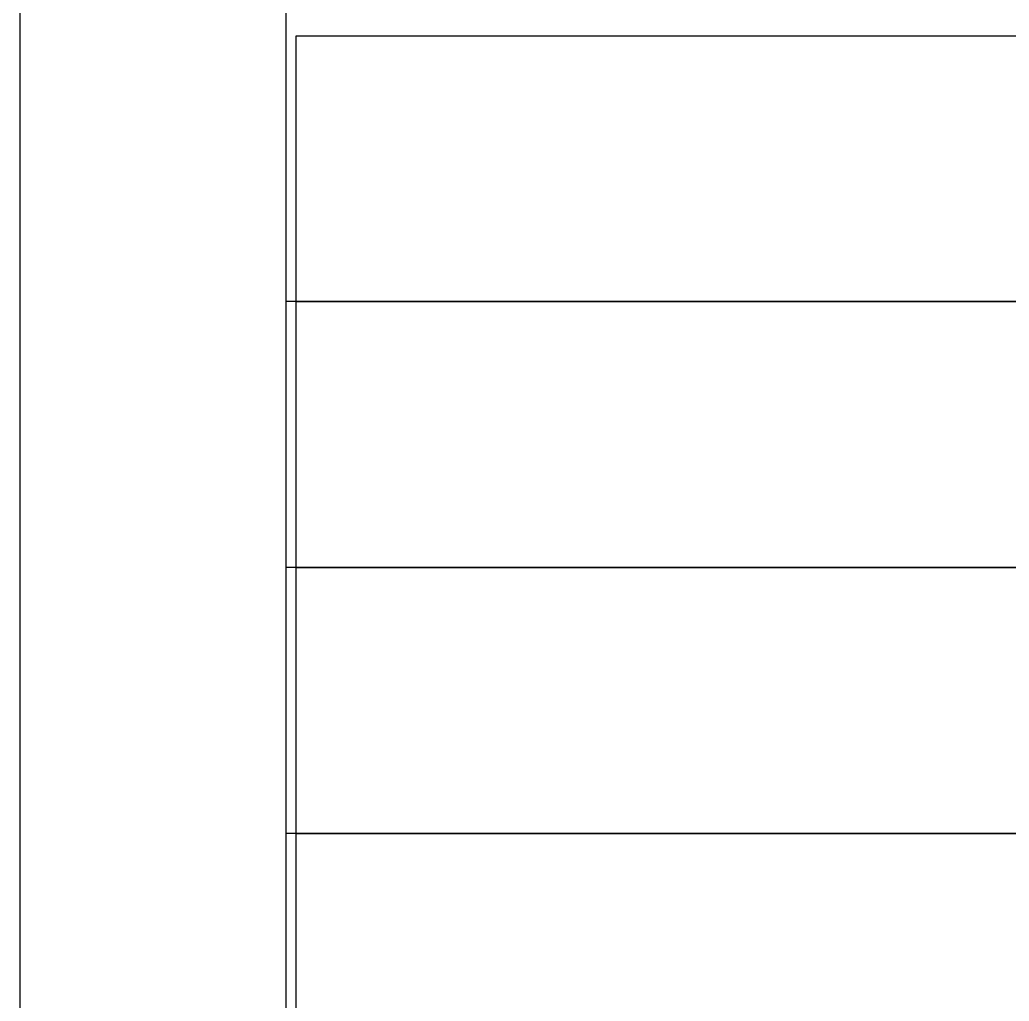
# Model space of a CAD drawing. Extents: x -19 to 297, y 0 to 420.
# Drawn here: x 99.916 to 101.777, y 240.453 to 242.298 of the extents above; entities that cross this region are included whole.
import ezdxf

# ---------------------------------------------------------------- set-up
doc = ezdxf.new("R2010")
doc.units = 0
doc.header["$MEASUREMENT"] = 0
doc.linetypes.add('K5LT_BASIC', pattern=[0])
doc.layers.add('Системный слой', color=7, linetype='Continuous')

# ---------------------------------------------------------------- blocks, each defined once
blk = doc.blocks.new('*U')
at = {"layer": 'Системный слой', "color": 5, "linetype": 'K5LT_BASIC'}
for p, q in [((100.436, 241.7684), (100.436, 242.2684)), ((100.436, 242.2684), (107.9166, 242.2684)), ((100.436, 241.2684), (100.436, 241.7684)), ((100.436, 241.7684), (107.9166, 241.7684)), ((107.9166, 241.7684), (100.436, 241.7684)), ((100.436, 240.7684), (100.436, 241.2684)), ((100.436, 241.2684), (107.9166, 241.2684)), ((107.9166, 241.2684), (100.436, 241.2684)), ((100.436, 240.2684), (100.436, 240.7684)), ((100.436, 240.7684), (107.9166, 240.7684)), ((107.9166, 240.7684), (100.436, 240.7684))]:
    blk.add_line(p, q, dxfattribs=at)

msp = doc.modelspace()

# ---------------------------------------------------------------- linework, layer by layer
at = {"layer": 'Системный слой', "color": 5, "linetype": 'K5LT_BASIC'}
for p, q in [((99.9163, 248.2688), (99.9163, 236.7688)), ((100.4167, 248.2688), (100.4167, 236.7688)), ((99.9163, 242.3282), (99.9163, 236.7688)), ((107.9166, 241.7684), (100.4167, 241.7684)), ((107.9166, 241.2684), (100.4167, 241.2684)), ((107.9166, 240.7684), (100.4167, 240.7684))]:
    msp.add_line(p, q, dxfattribs=at)

# ---------------------------------------------------------------- block references
at = {"layer": 'Системный слой'}
msp.add_blockref('*U', (0, 0), dxfattribs=at)
msp.add_blockref('*U', (0, 0), dxfattribs=at)
msp.add_blockref('*U', (0, 0), dxfattribs=at)
msp.add_blockref('*U', (0, 0), dxfattribs=at)
msp.add_blockref('*U', (0, 0), dxfattribs=at)
msp.add_blockref('*U', (0, 0), dxfattribs=at)
msp.add_blockref('*U', (0, 0), dxfattribs=at)
msp.add_blockref('*U', (0, 0), dxfattribs=at)
msp.add_blockref('*U', (0, 0), dxfattribs=at)
msp.add_blockref('*U', (0, 0), dxfattribs=at)
msp.add_blockref('*U', (0, 0), dxfattribs=at)
msp.add_blockref('*U', (0, 0), dxfattribs=at)
msp.add_blockref('*U', (0, 0), dxfattribs=at)
msp.add_blockref('*U', (0, 0), dxfattribs=at)
msp.add_blockref('*U', (0, 0), dxfattribs=at)
msp.add_blockref('*U', (0, 0), dxfattribs=at)
msp.add_blockref('*U', (0, 0), dxfattribs=at)
msp.add_blockref('*U', (0, 0), dxfattribs=at)
msp.add_blockref('*U', (0, 0), dxfattribs=at)
msp.add_blockref('*U', (0, 0), dxfattribs=at)
msp.add_blockref('*U', (0, 0), dxfattribs=at)
msp.add_blockref('*U', (0, 0), dxfattribs=at)
msp.add_blockref('*U', (0, 0), dxfattribs=at)
msp.add_blockref('*U', (0, 0), dxfattribs=at)
msp.add_blockref('*U', (0, 0), dxfattribs=at)
msp.add_blockref('*U', (0, 0), dxfattribs=at)
msp.add_blockref('*U', (0, 0), dxfattribs=at)
msp.add_blockref('*U', (0, 0), dxfattribs=at)
msp.add_blockref('*U', (0, 0), dxfattribs=at)
msp.add_blockref('*U', (0, 0), dxfattribs=at)
msp.add_blockref('*U', (0, 0), dxfattribs=at)
msp.add_blockref('*U', (0, 0), dxfattribs=at)
msp.add_blockref('*U', (0, 0), dxfattribs=at)
msp.add_blockref('*U', (0, 0), dxfattribs=at)
msp.add_blockref('*U', (0, 0), dxfattribs=at)
msp.add_blockref('*U', (0, 0), dxfattribs=at)
msp.add_blockref('*U', (0, 0), dxfattribs=at)
msp.add_blockref('*U', (0, 0), dxfattribs=at)
msp.add_blockref('*U', (0, 0), dxfattribs=at)
msp.add_blockref('*U', (0, 0), dxfattribs=at)
msp.add_blockref('*U', (0, 0), dxfattribs=at)
msp.add_blockref('*U', (0, 0), dxfattribs=at)
msp.add_blockref('*U', (0, 0), dxfattribs=at)
msp.add_blockref('*U', (0, 0), dxfattribs=at)
msp.add_blockref('*U', (0, 0), dxfattribs=at)
msp.add_blockref('*U', (0, 0), dxfattribs=at)
msp.add_blockref('*U', (0, 0), dxfattribs=at)
msp.add_blockref('*U', (0, 0), dxfattribs=at)
msp.add_blockref('*U', (0, 0), dxfattribs=at)
msp.add_blockref('*U', (0, 0), dxfattribs=at)
msp.add_blockref('*U', (0, 0), dxfattribs=at)
msp.add_blockref('*U', (0, 0), dxfattribs=at)
msp.add_blockref('*U', (0, 0), dxfattribs=at)
msp.add_blockref('*U', (0, 0), dxfattribs=at)
msp.add_blockref('*U', (0, 0), dxfattribs=at)
msp.add_blockref('*U', (0, 0), dxfattribs=at)
msp.add_blockref('*U', (0, 0), dxfattribs=at)
msp.add_blockref('*U', (0, 0), dxfattribs=at)
msp.add_blockref('*U', (0, 0), dxfattribs=at)
msp.add_blockref('*U', (0, 0), dxfattribs=at)
msp.add_blockref('*U', (0, 0), dxfattribs=at)
msp.add_blockref('*U', (0, 0), dxfattribs=at)
msp.add_blockref('*U', (0, 0), dxfattribs=at)
msp.add_blockref('*U', (0, 0), dxfattribs=at)
msp.add_blockref('*U', (0, 0), dxfattribs=at)
msp.add_blockref('*U', (0, 0), dxfattribs=at)
msp.add_blockref('*U', (0, 0), dxfattribs=at)
msp.add_blockref('*U', (0, 0), dxfattribs=at)
msp.add_blockref('*U', (0, 0), dxfattribs=at)
msp.add_blockref('*U', (0, 0), dxfattribs=at)
msp.add_blockref('*U', (0, 0), dxfattribs=at)
msp.add_blockref('*U', (0, 0), dxfattribs=at)
msp.add_blockref('*U', (0, 0), dxfattribs=at)
msp.add_blockref('*U', (0, 0), dxfattribs=at)
msp.add_blockref('*U', (0, 0), dxfattribs=at)
msp.add_blockref('*U', (0, 0), dxfattribs=at)
msp.add_blockref('*U', (0, 0), dxfattribs=at)
msp.add_blockref('*U', (0, 0), dxfattribs=at)
msp.add_blockref('*U', (0, 0), dxfattribs=at)
msp.add_blockref('*U', (0, 0), dxfattribs=at)
msp.add_blockref('*U', (0, 0), dxfattribs=at)
msp.add_blockref('*U', (0, 0), dxfattribs=at)
msp.add_blockref('*U', (0, 0), dxfattribs=at)
msp.add_blockref('*U', (0, 0), dxfattribs=at)
msp.add_blockref('*U', (0, 0), dxfattribs=at)
msp.add_blockref('*U', (0, 0), dxfattribs=at)
msp.add_blockref('*U', (0, 0), dxfattribs=at)
msp.add_blockref('*U', (0, 0), dxfattribs=at)
msp.add_blockref('*U', (0, 0), dxfattribs=at)
msp.add_blockref('*U', (0, 0), dxfattribs=at)
msp.add_blockref('*U', (0, 0), dxfattribs=at)
msp.add_blockref('*U', (0, 0), dxfattribs=at)
msp.add_blockref('*U', (0, 0), dxfattribs=at)
msp.add_blockref('*U', (0, 0), dxfattribs=at)
msp.add_blockref('*U', (0, 0), dxfattribs=at)
msp.add_blockref('*U', (0, 0), dxfattribs=at)
msp.add_blockref('*U', (0, 0), dxfattribs=at)
msp.add_blockref('*U', (0, 0), dxfattribs=at)
msp.add_blockref('*U', (0, 0), dxfattribs=at)
msp.add_blockref('*U', (0, 0), dxfattribs=at)
msp.add_blockref('*U', (0, 0), dxfattribs=at)
msp.add_blockref('*U', (0, 0), dxfattribs=at)
msp.add_blockref('*U', (0, 0), dxfattribs=at)
msp.add_blockref('*U', (0, 0), dxfattribs=at)
msp.add_blockref('*U', (0, 0), dxfattribs=at)
msp.add_blockref('*U', (0, 0), dxfattribs=at)
msp.add_blockref('*U', (0, 0), dxfattribs=at)
msp.add_blockref('*U', (0, 0), dxfattribs=at)
msp.add_blockref('*U', (0, 0), dxfattribs=at)
msp.add_blockref('*U', (0, 0), dxfattribs=at)
msp.add_blockref('*U', (0, 0), dxfattribs=at)
msp.add_blockref('*U', (0, 0), dxfattribs=at)
msp.add_blockref('*U', (0, 0), dxfattribs=at)
msp.add_blockref('*U', (0, 0), dxfattribs=at)
msp.add_blockref('*U', (0, 0), dxfattribs=at)
msp.add_blockref('*U', (0, 0), dxfattribs=at)
msp.add_blockref('*U', (0, 0), dxfattribs=at)
msp.add_blockref('*U', (0, 0), dxfattribs=at)
msp.add_blockref('*U', (0, 0), dxfattribs=at)
msp.add_blockref('*U', (0, 0), dxfattribs=at)
msp.add_blockref('*U', (0, 0), dxfattribs=at)
msp.add_blockref('*U', (0, 0), dxfattribs=at)
msp.add_blockref('*U', (0, 0), dxfattribs=at)
msp.add_blockref('*U', (0, 0), dxfattribs=at)
msp.add_blockref('*U', (0, 0), dxfattribs=at)
msp.add_blockref('*U', (0, 0), dxfattribs=at)
msp.add_blockref('*U', (0, 0), dxfattribs=at)
msp.add_blockref('*U', (0, 0), dxfattribs=at)
msp.add_blockref('*U', (0, 0), dxfattribs=at)
msp.add_blockref('*U', (0, 0), dxfattribs=at)
msp.add_blockref('*U', (0, 0), dxfattribs=at)
msp.add_blockref('*U', (0, 0), dxfattribs=at)
msp.add_blockref('*U', (0, 0), dxfattribs=at)
msp.add_blockref('*U', (0, 0), dxfattribs=at)
msp.add_blockref('*U', (0, 0), dxfattribs=at)
msp.add_blockref('*U', (0, 0), dxfattribs=at)
msp.add_blockref('*U', (0, 0), dxfattribs=at)
msp.add_blockref('*U', (0, 0), dxfattribs=at)
msp.add_blockref('*U', (0, 0), dxfattribs=at)
msp.add_blockref('*U', (0, 0), dxfattribs=at)
msp.add_blockref('*U', (0, 0), dxfattribs=at)
msp.add_blockref('*U', (0, 0), dxfattribs=at)
msp.add_blockref('*U', (0, 0), dxfattribs=at)
msp.add_blockref('*U', (0, 0), dxfattribs=at)
msp.add_blockref('*U', (0, 0), dxfattribs=at)
msp.add_blockref('*U', (0, 0), dxfattribs=at)
msp.add_blockref('*U', (0, 0), dxfattribs=at)
msp.add_blockref('*U', (0, 0), dxfattribs=at)
msp.add_blockref('*U', (0, 0), dxfattribs=at)
msp.add_blockref('*U', (0, 0), dxfattribs=at)
msp.add_blockref('*U', (0, 0), dxfattribs=at)
msp.add_blockref('*U', (0, 0), dxfattribs=at)
msp.add_blockref('*U', (0, 0), dxfattribs=at)
msp.add_blockref('*U', (0, 0), dxfattribs=at)
msp.add_blockref('*U', (0, 0), dxfattribs=at)
msp.add_blockref('*U', (0, 0), dxfattribs=at)
msp.add_blockref('*U', (0, 0), dxfattribs=at)
msp.add_blockref('*U', (0, 0), dxfattribs=at)
msp.add_blockref('*U', (0, 0), dxfattribs=at)
msp.add_blockref('*U', (0, 0), dxfattribs=at)
msp.add_blockref('*U', (0, 0), dxfattribs=at)
msp.add_blockref('*U', (0, 0), dxfattribs=at)
msp.add_blockref('*U', (0, 0), dxfattribs=at)
msp.add_blockref('*U', (0, 0), dxfattribs=at)
msp.add_blockref('*U', (0, 0), dxfattribs=at)
msp.add_blockref('*U', (0, 0), dxfattribs=at)
msp.add_blockref('*U', (0, 0), dxfattribs=at)
msp.add_blockref('*U', (0, 0), dxfattribs=at)
msp.add_blockref('*U', (0, 0), dxfattribs=at)
msp.add_blockref('*U', (0, 0), dxfattribs=at)
msp.add_blockref('*U', (0, 0), dxfattribs=at)
msp.add_blockref('*U', (0, 0), dxfattribs=at)
msp.add_blockref('*U', (0, 0), dxfattribs=at)
msp.add_blockref('*U', (0, 0), dxfattribs=at)
msp.add_blockref('*U', (0, 0), dxfattribs=at)
msp.add_blockref('*U', (0, 0), dxfattribs=at)
msp.add_blockref('*U', (0, 0), dxfattribs=at)
msp.add_blockref('*U', (0, 0), dxfattribs=at)
msp.add_blockref('*U', (0, 0), dxfattribs=at)
msp.add_blockref('*U', (0, 0), dxfattribs=at)
msp.add_blockref('*U', (0, 0), dxfattribs=at)
msp.add_blockref('*U', (0, 0), dxfattribs=at)
msp.add_blockref('*U', (0, 0), dxfattribs=at)
msp.add_blockref('*U', (0, 0), dxfattribs=at)
msp.add_blockref('*U', (0, 0), dxfattribs=at)
msp.add_blockref('*U', (0, 0), dxfattribs=at)
msp.add_blockref('*U', (0, 0), dxfattribs=at)
msp.add_blockref('*U', (0, 0), dxfattribs=at)
msp.add_blockref('*U', (0, 0), dxfattribs=at)
msp.add_blockref('*U', (0, 0), dxfattribs=at)
msp.add_blockref('*U', (0, 0), dxfattribs=at)
msp.add_blockref('*U', (0, 0), dxfattribs=at)
msp.add_blockref('*U', (0, 0), dxfattribs=at)
msp.add_blockref('*U', (0, 0), dxfattribs=at)
msp.add_blockref('*U', (0, 0), dxfattribs=at)
msp.add_blockref('*U', (0, 0), dxfattribs=at)
msp.add_blockref('*U', (0, 0), dxfattribs=at)
msp.add_blockref('*U', (0, 0), dxfattribs=at)
msp.add_blockref('*U', (0, 0), dxfattribs=at)
msp.add_blockref('*U', (0, 0), dxfattribs=at)
msp.add_blockref('*U', (0, 0), dxfattribs=at)
msp.add_blockref('*U', (0, 0), dxfattribs=at)
msp.add_blockref('*U', (0, 0), dxfattribs=at)
msp.add_blockref('*U', (0, 0), dxfattribs=at)
msp.add_blockref('*U', (0, 0), dxfattribs=at)
msp.add_blockref('*U', (0, 0), dxfattribs=at)
msp.add_blockref('*U', (0, 0), dxfattribs=at)
msp.add_blockref('*U', (0, 0), dxfattribs=at)
msp.add_blockref('*U', (0, 0), dxfattribs=at)
msp.add_blockref('*U', (0, 0), dxfattribs=at)
msp.add_blockref('*U', (0, 0), dxfattribs=at)
msp.add_blockref('*U', (0, 0), dxfattribs=at)
msp.add_blockref('*U', (0, 0), dxfattribs=at)
msp.add_blockref('*U', (0, 0), dxfattribs=at)
msp.add_blockref('*U', (0, 0), dxfattribs=at)
msp.add_blockref('*U', (0, 0), dxfattribs=at)
msp.add_blockref('*U', (0, 0), dxfattribs=at)
msp.add_blockref('*U', (0, 0), dxfattribs=at)
msp.add_blockref('*U', (0, 0), dxfattribs=at)
msp.add_blockref('*U', (0, 0), dxfattribs=at)
msp.add_blockref('*U', (0, 0), dxfattribs=at)
msp.add_blockref('*U', (0, 0), dxfattribs=at)
msp.add_blockref('*U', (0, 0), dxfattribs=at)
msp.add_blockref('*U', (0, 0), dxfattribs=at)
msp.add_blockref('*U', (0, 0), dxfattribs=at)
msp.add_blockref('*U', (0, 0), dxfattribs=at)
msp.add_blockref('*U', (0, 0), dxfattribs=at)
msp.add_blockref('*U', (0, 0), dxfattribs=at)
msp.add_blockref('*U', (0, 0), dxfattribs=at)
msp.add_blockref('*U', (0, 0), dxfattribs=at)
msp.add_blockref('*U', (0, 0), dxfattribs=at)
msp.add_blockref('*U', (0, 0), dxfattribs=at)
msp.add_blockref('*U', (0, 0), dxfattribs=at)
msp.add_blockref('*U', (0, 0), dxfattribs=at)
msp.add_blockref('*U', (0, 0), dxfattribs=at)
msp.add_blockref('*U', (0, 0), dxfattribs=at)
msp.add_blockref('*U', (0, 0), dxfattribs=at)
msp.add_blockref('*U', (0, 0), dxfattribs=at)
msp.add_blockref('*U', (0, 0), dxfattribs=at)
msp.add_blockref('*U', (0, 0), dxfattribs=at)
msp.add_blockref('*U', (0, 0), dxfattribs=at)
msp.add_blockref('*U', (0, 0), dxfattribs=at)
msp.add_blockref('*U', (0, 0), dxfattribs=at)
msp.add_blockref('*U', (0, 0), dxfattribs=at)
msp.add_blockref('*U', (0, 0), dxfattribs=at)
msp.add_blockref('*U', (0, 0), dxfattribs=at)
msp.add_blockref('*U', (0, 0), dxfattribs=at)
msp.add_blockref('*U', (0, 0), dxfattribs=at)
msp.add_blockref('*U', (0, 0), dxfattribs=at)
msp.add_blockref('*U', (0, 0), dxfattribs=at)
msp.add_blockref('*U', (0, 0), dxfattribs=at)
msp.add_blockref('*U', (0, 0), dxfattribs=at)
msp.add_blockref('*U', (0, 0), dxfattribs=at)
msp.add_blockref('*U', (0, 0), dxfattribs=at)
msp.add_blockref('*U', (0, 0), dxfattribs=at)
msp.add_blockref('*U', (0, 0), dxfattribs=at)
msp.add_blockref('*U', (0, 0), dxfattribs=at)
msp.add_blockref('*U', (0, 0), dxfattribs=at)
msp.add_blockref('*U', (0, 0), dxfattribs=at)
msp.add_blockref('*U', (0, 0), dxfattribs=at)
msp.add_blockref('*U', (0, 0), dxfattribs=at)
msp.add_blockref('*U', (0, 0), dxfattribs=at)
msp.add_blockref('*U', (0, 0), dxfattribs=at)
msp.add_blockref('*U', (0, 0), dxfattribs=at)
msp.add_blockref('*U', (0, 0), dxfattribs=at)
msp.add_blockref('*U', (0, 0), dxfattribs=at)
msp.add_blockref('*U', (0, 0), dxfattribs=at)
msp.add_blockref('*U', (0, 0), dxfattribs=at)
msp.add_blockref('*U', (0, 0), dxfattribs=at)
msp.add_blockref('*U', (0, 0), dxfattribs=at)
msp.add_blockref('*U', (0, 0), dxfattribs=at)
msp.add_blockref('*U', (0, 0), dxfattribs=at)
msp.add_blockref('*U', (0, 0), dxfattribs=at)
msp.add_blockref('*U', (0, 0), dxfattribs=at)
msp.add_blockref('*U', (0, 0), dxfattribs=at)
msp.add_blockref('*U', (0, 0), dxfattribs=at)
msp.add_blockref('*U', (0, 0), dxfattribs=at)
msp.add_blockref('*U', (0, 0), dxfattribs=at)
msp.add_blockref('*U', (0, 0), dxfattribs=at)
msp.add_blockref('*U', (0, 0), dxfattribs=at)
msp.add_blockref('*U', (0, 0), dxfattribs=at)
msp.add_blockref('*U', (0, 0), dxfattribs=at)
msp.add_blockref('*U', (0, 0), dxfattribs=at)
msp.add_blockref('*U', (0, 0), dxfattribs=at)
msp.add_blockref('*U', (0, 0), dxfattribs=at)
msp.add_blockref('*U', (0, 0), dxfattribs=at)
msp.add_blockref('*U', (0, 0), dxfattribs=at)
msp.add_blockref('*U', (0, 0), dxfattribs=at)
msp.add_blockref('*U', (0, 0), dxfattribs=at)
msp.add_blockref('*U', (0, 0), dxfattribs=at)
msp.add_blockref('*U', (0, 0), dxfattribs=at)
msp.add_blockref('*U', (0, 0), dxfattribs=at)
msp.add_blockref('*U', (0, 0), dxfattribs=at)
msp.add_blockref('*U', (0, 0), dxfattribs=at)
msp.add_blockref('*U', (0, 0), dxfattribs=at)
msp.add_blockref('*U', (0, 0), dxfattribs=at)
msp.add_blockref('*U', (0, 0), dxfattribs=at)
msp.add_blockref('*U', (0, 0), dxfattribs=at)
msp.add_blockref('*U', (0, 0), dxfattribs=at)
msp.add_blockref('*U', (0, 0), dxfattribs=at)
msp.add_blockref('*U', (0, 0), dxfattribs=at)
msp.add_blockref('*U', (0, 0), dxfattribs=at)
msp.add_blockref('*U', (0, 0), dxfattribs=at)
msp.add_blockref('*U', (0, 0), dxfattribs=at)
msp.add_blockref('*U', (0, 0), dxfattribs=at)
msp.add_blockref('*U', (0, 0), dxfattribs=at)
msp.add_blockref('*U', (0, 0), dxfattribs=at)
msp.add_blockref('*U', (0, 0), dxfattribs=at)
msp.add_blockref('*U', (0, 0), dxfattribs=at)
msp.add_blockref('*U', (0, 0), dxfattribs=at)
msp.add_blockref('*U', (0, 0), dxfattribs=at)
msp.add_blockref('*U', (0, 0), dxfattribs=at)
msp.add_blockref('*U', (0, 0), dxfattribs=at)
msp.add_blockref('*U', (0, 0), dxfattribs=at)
msp.add_blockref('*U', (0, 0), dxfattribs=at)
msp.add_blockref('*U', (0, 0), dxfattribs=at)
msp.add_blockref('*U', (0, 0), dxfattribs=at)
msp.add_blockref('*U', (0, 0), dxfattribs=at)
msp.add_blockref('*U', (0, 0), dxfattribs=at)
msp.add_blockref('*U', (0, 0), dxfattribs=at)
msp.add_blockref('*U', (0, 0), dxfattribs=at)
msp.add_blockref('*U', (0, 0), dxfattribs=at)
msp.add_blockref('*U', (0, 0), dxfattribs=at)
msp.add_blockref('*U', (0, 0), dxfattribs=at)
msp.add_blockref('*U', (0, 0), dxfattribs=at)
msp.add_blockref('*U', (0, 0), dxfattribs=at)
msp.add_blockref('*U', (0, 0), dxfattribs=at)
msp.add_blockref('*U', (0, 0), dxfattribs=at)
msp.add_blockref('*U', (0, 0), dxfattribs=at)
msp.add_blockref('*U', (0, 0), dxfattribs=at)
msp.add_blockref('*U', (0, 0), dxfattribs=at)
msp.add_blockref('*U', (0, 0), dxfattribs=at)
msp.add_blockref('*U', (0, 0), dxfattribs=at)
msp.add_blockref('*U', (0, 0), dxfattribs=at)
msp.add_blockref('*U', (0, 0), dxfattribs=at)
msp.add_blockref('*U', (0, 0), dxfattribs=at)
msp.add_blockref('*U', (0, 0), dxfattribs=at)
msp.add_blockref('*U', (0, 0), dxfattribs=at)
msp.add_blockref('*U', (0, 0), dxfattribs=at)
msp.add_blockref('*U', (0, 0), dxfattribs=at)
msp.add_blockref('*U', (0, 0), dxfattribs=at)
msp.add_blockref('*U', (0, 0), dxfattribs=at)
msp.add_blockref('*U', (0, 0), dxfattribs=at)
msp.add_blockref('*U', (0, 0), dxfattribs=at)
msp.add_blockref('*U', (0, 0), dxfattribs=at)
msp.add_blockref('*U', (0, 0), dxfattribs=at)
msp.add_blockref('*U', (0, 0), dxfattribs=at)
msp.add_blockref('*U', (0, 0), dxfattribs=at)
msp.add_blockref('*U', (0, 0), dxfattribs=at)
msp.add_blockref('*U', (0, 0), dxfattribs=at)
msp.add_blockref('*U', (0, 0), dxfattribs=at)
msp.add_blockref('*U', (0, 0), dxfattribs=at)
msp.add_blockref('*U', (0, 0), dxfattribs=at)
msp.add_blockref('*U', (0, 0), dxfattribs=at)
msp.add_blockref('*U', (0, 0), dxfattribs=at)
msp.add_blockref('*U', (0, 0), dxfattribs=at)
msp.add_blockref('*U', (0, 0), dxfattribs=at)
msp.add_blockref('*U', (0, 0), dxfattribs=at)
msp.add_blockref('*U', (0, 0), dxfattribs=at)
msp.add_blockref('*U', (0, 0), dxfattribs=at)
msp.add_blockref('*U', (0, 0), dxfattribs=at)
msp.add_blockref('*U', (0, 0), dxfattribs=at)
msp.add_blockref('*U', (0, 0), dxfattribs=at)
msp.add_blockref('*U', (0, 0), dxfattribs=at)
msp.add_blockref('*U', (0, 0), dxfattribs=at)
msp.add_blockref('*U', (0, 0), dxfattribs=at)
msp.add_blockref('*U', (0, 0), dxfattribs=at)
msp.add_blockref('*U', (0, 0), dxfattribs=at)
msp.add_blockref('*U', (0, 0), dxfattribs=at)
msp.add_blockref('*U', (0, 0), dxfattribs=at)
msp.add_blockref('*U', (0, 0), dxfattribs=at)
msp.add_blockref('*U', (0, 0), dxfattribs=at)
msp.add_blockref('*U', (0, 0), dxfattribs=at)
msp.add_blockref('*U', (0, 0), dxfattribs=at)
msp.add_blockref('*U', (0, 0), dxfattribs=at)
msp.add_blockref('*U', (0, 0), dxfattribs=at)
msp.add_blockref('*U', (0, 0), dxfattribs=at)
msp.add_blockref('*U', (0, 0), dxfattribs=at)
msp.add_blockref('*U', (0, 0), dxfattribs=at)
msp.add_blockref('*U', (0, 0), dxfattribs=at)
msp.add_blockref('*U', (0, 0), dxfattribs=at)
msp.add_blockref('*U', (0, 0), dxfattribs=at)
msp.add_blockref('*U', (0, 0), dxfattribs=at)
msp.add_blockref('*U', (0, 0), dxfattribs=at)
msp.add_blockref('*U', (0, 0), dxfattribs=at)
msp.add_blockref('*U', (0, 0), dxfattribs=at)
msp.add_blockref('*U', (0, 0), dxfattribs=at)
msp.add_blockref('*U', (0, 0), dxfattribs=at)
msp.add_blockref('*U', (0, 0), dxfattribs=at)
msp.add_blockref('*U', (0, 0), dxfattribs=at)
msp.add_blockref('*U', (0, 0), dxfattribs=at)
msp.add_blockref('*U', (0, 0), dxfattribs=at)
msp.add_blockref('*U', (0, 0), dxfattribs=at)
msp.add_blockref('*U', (0, 0), dxfattribs=at)
msp.add_blockref('*U', (0, 0), dxfattribs=at)
msp.add_blockref('*U', (0, 0), dxfattribs=at)
msp.add_blockref('*U', (0, 0), dxfattribs=at)
msp.add_blockref('*U', (0, 0), dxfattribs=at)
msp.add_blockref('*U', (0, 0), dxfattribs=at)
msp.add_blockref('*U', (0, 0), dxfattribs=at)
msp.add_blockref('*U', (0, 0), dxfattribs=at)
msp.add_blockref('*U', (0, 0), dxfattribs=at)
msp.add_blockref('*U', (0, 0), dxfattribs=at)
msp.add_blockref('*U', (0, 0), dxfattribs=at)
msp.add_blockref('*U', (0, 0), dxfattribs=at)
msp.add_blockref('*U', (0, 0), dxfattribs=at)
msp.add_blockref('*U', (0, 0), dxfattribs=at)
msp.add_blockref('*U', (0, 0), dxfattribs=at)
msp.add_blockref('*U', (0, 0), dxfattribs=at)
msp.add_blockref('*U', (0, 0), dxfattribs=at)
msp.add_blockref('*U', (0, 0), dxfattribs=at)
msp.add_blockref('*U', (0, 0), dxfattribs=at)
msp.add_blockref('*U', (0, 0), dxfattribs=at)
msp.add_blockref('*U', (0, 0), dxfattribs=at)
msp.add_blockref('*U', (0, 0), dxfattribs=at)
msp.add_blockref('*U', (0, 0), dxfattribs=at)
msp.add_blockref('*U', (0, 0), dxfattribs=at)
msp.add_blockref('*U', (0, 0), dxfattribs=at)
msp.add_blockref('*U', (0, 0), dxfattribs=at)
msp.add_blockref('*U', (0, 0), dxfattribs=at)
msp.add_blockref('*U', (0, 0), dxfattribs=at)
msp.add_blockref('*U', (0, 0), dxfattribs=at)
msp.add_blockref('*U', (0, 0), dxfattribs=at)
msp.add_blockref('*U', (0, 0), dxfattribs=at)
msp.add_blockref('*U', (0, 0), dxfattribs=at)
msp.add_blockref('*U', (0, 0), dxfattribs=at)
msp.add_blockref('*U', (0, 0), dxfattribs=at)
msp.add_blockref('*U', (0, 0), dxfattribs=at)
msp.add_blockref('*U', (0, 0), dxfattribs=at)
msp.add_blockref('*U', (0, 0), dxfattribs=at)
msp.add_blockref('*U', (0, 0), dxfattribs=at)
msp.add_blockref('*U', (0, 0), dxfattribs=at)
msp.add_blockref('*U', (0, 0), dxfattribs=at)
msp.add_blockref('*U', (0, 0), dxfattribs=at)
msp.add_blockref('*U', (0, 0), dxfattribs=at)
msp.add_blockref('*U', (0, 0), dxfattribs=at)
msp.add_blockref('*U', (0, 0), dxfattribs=at)
msp.add_blockref('*U', (0, 0), dxfattribs=at)
msp.add_blockref('*U', (0, 0), dxfattribs=at)
msp.add_blockref('*U', (0, 0), dxfattribs=at)
msp.add_blockref('*U', (0, 0), dxfattribs=at)
msp.add_blockref('*U', (0, 0), dxfattribs=at)
msp.add_blockref('*U', (0, 0), dxfattribs=at)
msp.add_blockref('*U', (0, 0), dxfattribs=at)
msp.add_blockref('*U', (0, 0), dxfattribs=at)
msp.add_blockref('*U', (0, 0), dxfattribs=at)
msp.add_blockref('*U', (0, 0), dxfattribs=at)
msp.add_blockref('*U', (0, 0), dxfattribs=at)
msp.add_blockref('*U', (0, 0), dxfattribs=at)
msp.add_blockref('*U', (0, 0), dxfattribs=at)

doc.saveas('drawing.dxf')
